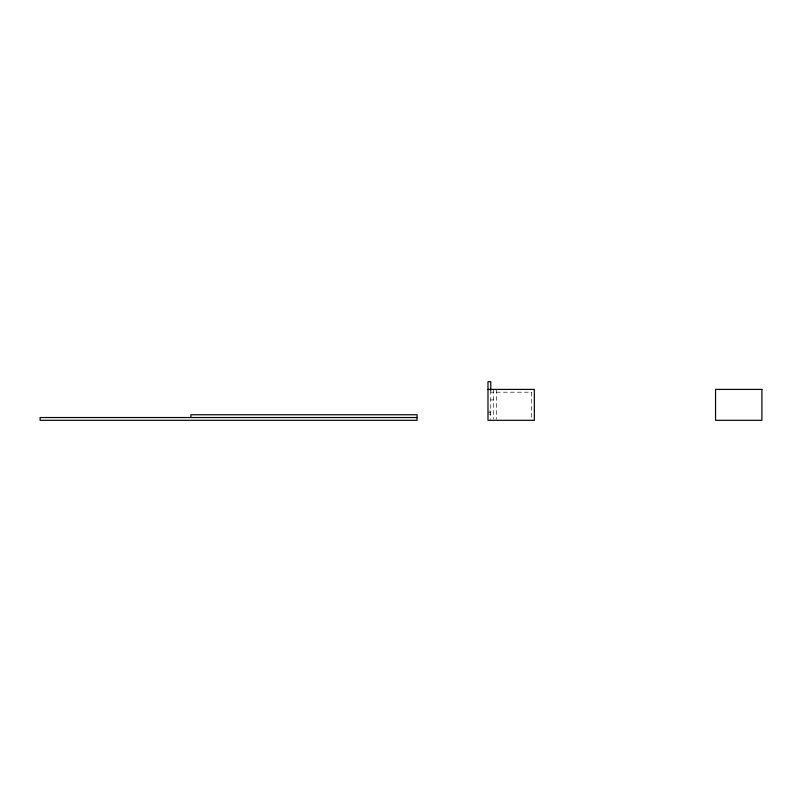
<?xml version="1.0" encoding="UTF-8"?>
<svg xmlns="http://www.w3.org/2000/svg" width="802" height="802" viewBox="0 0 802 802"><rect width="100%" height="100%" fill="white"/><g stroke="black" fill="none" stroke-linecap="round" stroke-linejoin="round"><path stroke-width="0.6" stroke-dasharray="4.01 3.01" d="M490.764 392.198L493.551 392.198M496.328 392.198L531.876 392.198M490.764 399.917L493.551 399.917M488.909 411.045L490.764 411.045M487.987 412.589L490.764 412.589M488.909 414.133L490.764 414.133M531.556 392.198L531.556 419.085M496.328 389.411L496.328 419.075M493.551 389.411L493.551 419.075M490.764 390.414L490.764 419.205"/><path stroke-width="1.2" d="M487.987 389.411L534.332 389.411L534.332 420.308L487.987 420.308L487.987 381.692L490.764 381.692L490.764 390.414M417.05 417.531L40.1 417.531L40.1 420.308L417.05 420.308L417.05 414.754L190.886 414.754L190.886 417.531M761.9 389.411L715.554 389.411L715.554 420.308L761.9 420.308L761.9 389.411"/></g></svg>
